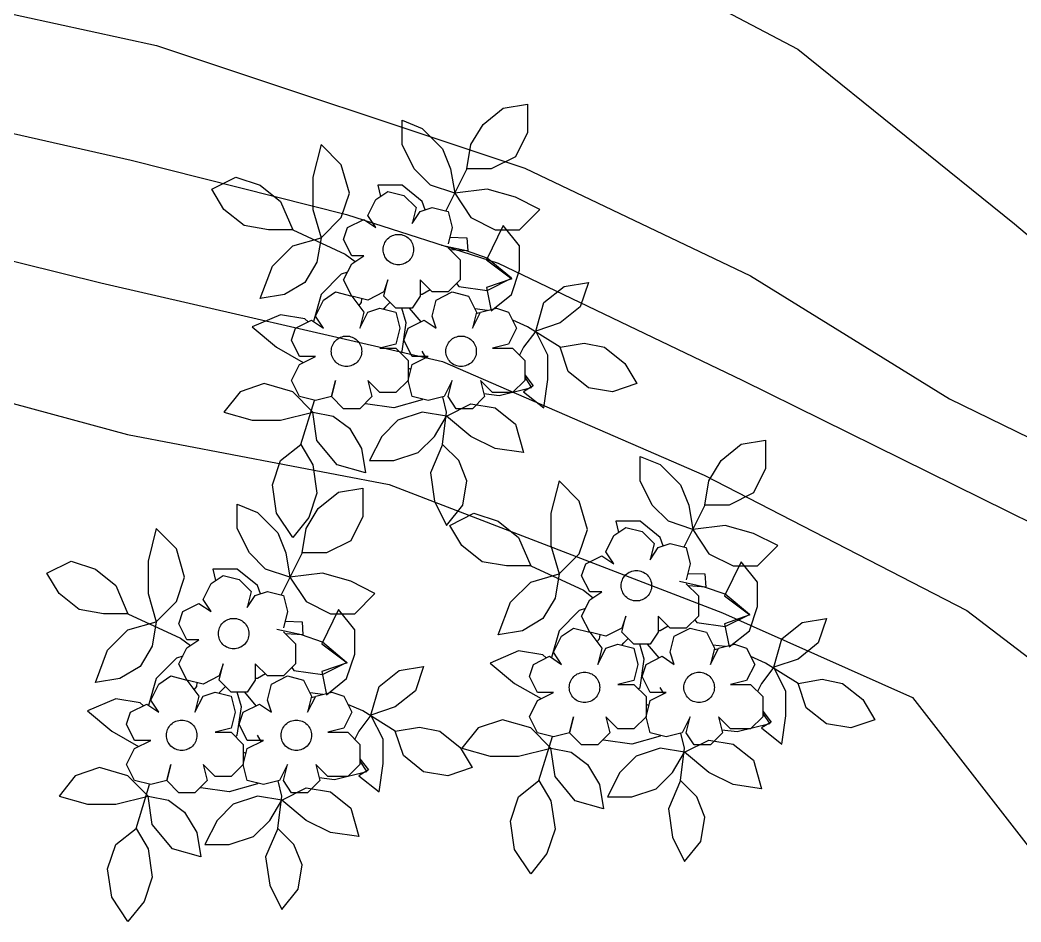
# Model space of a CAD drawing. Header units: millimetres. Extents: x 1101 to 4203, y 1053 to 1744.
# Drawn here: x 1551.06 to 1559.71, y 1539.25 to 1547.04 of the extents above; entities that cross this region are included whole.
import ezdxf

# ---------------------------------------------------------------- set-up
doc = ezdxf.new("R2010")
doc.units = ezdxf.units.MM
doc.layers.add('01_Fina', color=7, linetype='Continuous')
doc.layers.add('NEW_PLANTS', color=7, linetype='Continuous')

# ---------------------------------------------------------------- blocks, each defined once
blk = doc.blocks.new('shrubs')
at = {"layer": 'NEW_PLANTS', "color": 70, "linetype": 'Continuous'}
for points in [[(4520.961, 914.628), (4520.961, 913.084), (4520.3, 911.761), (4518.976, 911.099), (4517.653, 911.099), (4517.874, 912.423), (4518.535, 913.525), (4519.638, 914.408)], [(4514.124, 913.746), (4515.227, 913.305), (4516.33, 912.202), (4516.771, 911.099), (4516.991, 909.775), (4515.668, 910.217), (4514.786, 911.099), (4514.124, 912.423)], [(4509.713, 912.423), (4509.272, 910.658), (4509.272, 908.893), (4509.713, 907.349), (4510.816, 908.452), (4511.257, 909.775), (4510.816, 911.32)], [(4503.758, 909.996), (4505.081, 910.658), (4506.405, 910.217), (4507.508, 909.334), (4508.169, 907.79), (4506.846, 907.79), (4505.523, 908.011), (4504.42, 908.893)], [(4521.623, 908.893), (4520.3, 909.555), (4518.756, 909.996), (4516.991, 909.775), (4517.874, 908.452), (4519.197, 907.79), (4520.52, 907.79)], [(4518.976, 903.378), (4520.079, 904.261), (4520.52, 905.584), (4520.52, 906.908), (4519.638, 908.011), (4518.73, 906.151), (4520.103, 905.12), (4518.73, 904.64)], [(4506.405, 904.04), (4507.066, 905.805), (4508.169, 906.908), (4509.713, 907.349), (4509.493, 906.025), (4508.831, 904.922), (4507.728, 904.261)], [(4524.27, 904.922), (4523.828, 903.599), (4522.726, 902.716), (4521.402, 902.275), (4521.844, 903.819), (4522.946, 904.702)], [(4526.916, 899.408), (4525.593, 898.966), (4524.27, 899.187), (4523.167, 900.069), (4522.726, 901.393), (4524.049, 901.613), (4525.152, 901.393), (4526.255, 900.511)], [(4504.42, 897.863), (4505.964, 897.422), (4507.508, 897.422), (4509.272, 897.863), (4508.169, 898.966), (4506.625, 899.408), (4505.302, 898.966)], [(4520.741, 895.658), (4519.197, 895.878), (4517.874, 896.54), (4516.55, 897.643), (4517.874, 898.305), (4519.197, 898.084), (4520.3, 897.202)], [(4512.139, 894.555), (4510.595, 894.996), (4509.493, 896.319), (4509.272, 897.863), (4510.375, 897.643), (4511.257, 896.981), (4511.919, 895.878)], [(4512.36, 895.216), (4513.683, 895.216), (4515.006, 895.658), (4515.889, 896.54), (4516.55, 897.643), (4515.227, 897.863), (4513.904, 897.422), (4513.021, 896.54)], [(4508.169, 891.025), (4507.287, 892.349), (4507.066, 893.893), (4507.508, 895.216), (4508.61, 896.099), (4509.272, 894.996), (4509.493, 893.452), (4509.051, 892.128)], [(4516.55, 891.687), (4517.432, 892.79), (4517.653, 894.113), (4517.212, 895.216), (4516.33, 896.099), (4515.668, 894.555), (4515.889, 893.01)]]:
    blk.add_lwpolyline(points, close=True, dxfattribs=at)
for points in [[(4517.653, 911.099), (4516.511, 908.814)], [(4515.381, 908.873), (4515.227, 909.334), (4514.124, 910.217), (4512.801, 910.217), (4512.944, 909.604)], [(4508.169, 907.79), (4511.036, 906.467), (4511.568, 906.057)], [(4512.607, 908.04), (4512.578, 907.985)], [(4516.727, 907.377), (4517.653, 907.349), (4517.699, 906.632), (4516.755, 906.695)], [(4517.098, 904.858), (4517.212, 904.702), (4518.756, 904.481), (4520.079, 905.143), (4518.756, 906.246), (4517.63, 906.632), (4516.28, 906.939)], [(4511.154, 905.476), (4510.816, 905.364), (4509.713, 904.261), (4509.295, 902.797)], [(4513.255, 904.76), (4513.276, 904.744)], [(4515.653, 904.511), (4515.227, 904.261), (4515.107, 904.261)], [(4511.779, 903.651), (4511.919, 903.819), (4511.943, 904.04)], [(4513.479, 903.836), (4513.116, 903.473)], [(4509.02, 902.78), (4508.831, 902.937), (4507.508, 903.158), (4505.964, 902.496), (4507.287, 901.393), (4508.744, 900.56)], [(4513.126, 903.47), (4513.242, 903.599)], [(4514.03, 901.094), (4514.124, 901.172), (4514.345, 902.716), (4514.114, 903.523)], [(4514.518, 903.523), (4515.142, 902.774)], [(4518.778, 903.4), (4518.087, 903.477)], [(4518.369, 903.257), (4518.151, 903.213)], [(4522.726, 901.393), (4520.961, 902.496), (4520.15, 902.856)], [(4520.803, 899.883), (4521.271, 899.281), (4520.741, 898.966), (4521.844, 898.084), (4522.064, 899.628), (4522.064, 900.952), (4521.402, 902.275), (4520.741, 901.393), (4520.524, 900.953)], [(4515.421, 900.832), (4515.227, 901.172)], [(4514.449, 900.251), (4514.603, 900.193)], [(4516.798, 899.333), (4516.747, 899.355)], [(4520.803, 899.755), (4521.182, 899.187), (4519.417, 898.746), (4518.575, 898.851)], [(4508.61, 896.099), (4509.349, 898.499)], [(4515.252, 898.556), (4515.227, 898.525), (4513.683, 898.084), (4512.139, 898.305), (4512.11, 898.334)], [(4516.33, 896.099), (4516.55, 897.863), (4516.345, 898.683)]]:
    blk.add_lwpolyline(points, dxfattribs=at)
at = {"layer": 'NEW_PLANTS', "color": 30, "linetype": 'Continuous', "true_color": 0xf26722}
blk.add_lwpolyline([(4516.64, 906.81), (4517.298, 906.153), (4517.298, 905.057), (4516.64, 904.4), (4515.764, 904.4), (4515.107, 905.057), (4515.107, 904.18), (4514.669, 903.523), (4513.792, 903.523), (4513.135, 904.18), (4513.354, 905.057), (4513.135, 904.4), (4512.259, 903.961), (4511.382, 904.18), (4510.944, 905.057), (4511.382, 905.933), (4512.039, 906.372), (4511.382, 906.372), (4510.944, 907.248), (4511.163, 907.906), (4512.039, 908.344), (4512.697, 907.906), (4512.259, 908.563), (4512.697, 909.439), (4513.354, 909.878), (4514.23, 909.659), (4514.888, 909.001), (4514.669, 908.125), (4515.107, 908.782), (4515.764, 909.001), (4516.64, 908.782), (4516.859, 907.906), (4516.64, 907.029)], dxfattribs=at)
for points in [[(4513.097, 906.708, -0.098476), (4513.16, 907.025, -0.098485), (4513.339, 907.294, -0.098498), (4513.608, 907.474, -0.098507), (4513.925, 907.537, -0.098507), (4514.242, 907.474, -0.098498), (4514.511, 907.294, -0.098485), (4514.691, 907.025, -0.098476), (4514.754, 906.708, -0.098476), (4514.691, 906.391, -0.098485), (4514.511, 906.122, -0.098498), (4514.242, 905.942, -0.098507), (4513.925, 905.879, -0.098507), (4513.608, 905.942, -0.098498), (4513.339, 906.122, -0.098485), (4513.16, 906.391, -0.098476)], [(4510.27, 901.172, -0.098476), (4510.333, 901.489, -0.098485), (4510.513, 901.758, -0.098498), (4510.782, 901.938, -0.098507), (4511.099, 902.001, -0.098507), (4511.416, 901.938, -0.098498), (4511.685, 901.758, -0.098485), (4511.864, 901.489, -0.098476), (4511.927, 901.172, -0.098476), (4511.864, 900.855, -0.098485), (4511.685, 900.586, -0.098498), (4511.416, 900.407, -0.098507), (4511.099, 900.344, -0.098507), (4510.782, 900.407, -0.098498), (4510.513, 900.586, -0.098485), (4510.333, 900.855, -0.098476)], [(4516.512, 901.172, -0.098476), (4516.575, 901.489, -0.098485), (4516.754, 901.758, -0.098498), (4517.023, 901.938, -0.098507), (4517.34, 902.001, -0.098507), (4517.657, 901.938, -0.098498), (4517.926, 901.758, -0.098485), (4518.106, 901.489, -0.098476), (4518.169, 901.172, -0.098476), (4518.106, 900.855, -0.098485), (4517.926, 900.586, -0.098498), (4517.657, 900.407, -0.098507), (4517.34, 900.344, -0.098507), (4517.023, 900.407, -0.098498), (4516.754, 900.586, -0.098485), (4516.575, 900.855, -0.098476)]]:
    blk.add_lwpolyline(points, format="xyb", close=True, dxfattribs=at)
for points in [[(4509.41, 900.894), (4508.534, 900.894), (4508.096, 901.77), (4508.315, 902.427), (4509.191, 902.866), (4509.849, 902.427), (4509.41, 903.085), (4509.849, 903.961), (4510.506, 904.4), (4511.382, 904.18), (4512.039, 903.304), (4511.82, 902.427), (4512.259, 903.304), (4512.916, 903.523), (4513.792, 903.304), (4514.011, 902.427), (4513.792, 901.551), (4512.916, 901.332), (4513.792, 901.332), (4514.449, 900.674), (4514.449, 899.579), (4513.792, 898.921), (4512.916, 898.921), (4512.259, 899.579), (4512.478, 898.702), (4511.82, 898.045), (4510.944, 898.045), (4510.287, 898.702), (4510.506, 899.579), (4510.287, 898.702), (4509.41, 898.483), (4508.534, 898.702), (4508.096, 899.579), (4508.534, 900.455)], [(4515.545, 900.894), (4514.669, 900.894), (4514.23, 901.77), (4514.449, 902.427), (4515.326, 902.866), (4515.983, 902.427), (4515.764, 903.085), (4515.983, 903.961), (4516.859, 904.4), (4517.736, 904.18), (4518.174, 903.304), (4517.955, 902.427), (4518.393, 903.304), (4519.269, 903.523), (4519.927, 903.304), (4520.365, 902.427), (4519.927, 901.551), (4519.05, 901.332), (4520.146, 901.332), (4520.803, 900.674), (4520.803, 899.579), (4520.146, 898.921), (4519.05, 898.921), (4518.393, 899.579), (4518.612, 898.702), (4517.955, 898.045), (4517.078, 898.045), (4516.64, 898.702), (4516.859, 899.579), (4516.421, 898.702), (4515.545, 898.483), (4514.669, 898.702), (4514.449, 899.579), (4514.669, 900.455)]]:
    blk.add_lwpolyline(points, close=True, dxfattribs=at)
blk = doc.blocks.new('Borde del rio puyo')
at = {"xscale": 0.1586335689872081, "yscale": 0.1586335689872081, "zscale": 0.1586335689872081}
for p in [(838.2708, 1401.2271), (840.3268, 1398.3237), (836.8476, 1397.9104)]:
    blk.add_blockref('shrubs', p, dxfattribs=at)

msp = doc.modelspace()

# ---------------------------------------------------------------- linework, layer by layer
msp.add_spline([(1206.5503, 1742.4115), (1198.0362, 1713.2454), (1191.7119, 1699.4579), (1188.1153, 1692.6555), (1185.8035, 1676.355), (1188.2037, 1664.121), (1192.3698, 1645.3954), (1198.9569, 1631.5786), (1205.9186, 1617.9233), (1212.006, 1606.1156), (1219.7978, 1593.7415), (1226.0266, 1584.5563), (1235.4119, 1573.9158), (1239.3812, 1569.0438), (1262.4559, 1553.7528), (1273.8171, 1547.9432), (1292.2788, 1545.8638), (1304.6291, 1545.0318), (1323.8599, 1547.2408), (1343.7684, 1554.2437), (1348.1774, 1560.24), (1355.0992, 1558.4777), (1361.05, 1563.5276), (1368.8106, 1564.7437), (1375.8103, 1569.684), (1387.223, 1575.3083), (1397.8753, 1585.5801), (1409.7173, 1597.182), (1418.4099, 1615.5818), (1419.8552, 1625.0772), (1420.3743, 1641.9972), (1422.2281, 1651.7009), (1429.1729, 1651.4466), (1435.2598, 1654.7094), (1443.3615, 1656.5898), (1455.3, 1651.1824), (1462.2703, 1643.1824), (1465.9266, 1633.2204), (1474.1943, 1620.717), (1478.6515, 1616.6683), (1481.0516, 1602.6577), (1484.1315, 1591.3145), (1484.8906, 1574.3323), (1484.3576, 1564.2094), (1486.4216, 1559.1806), (1489.3938, 1548.0727), (1492.6687, 1543.867), (1495.8857, 1536.9452), (1501.5511, 1533.0657), (1522.8517, 1526.997), (1548.8401, 1524.6516), (1563.3663, 1519.9099), (1597.0148, 1518.9157), (1608.069, 1518.7587), (1621.8736, 1530.8002), (1629.2276, 1540.852), (1637.3278, 1541.7511), (1654.5783, 1528.4147), (1666.4474, 1514.0718), (1678.809, 1502.2832), (1683.2594, 1485.4173), (1688.2578, 1473.2477), (1696.0932, 1461.9994), (1707.1284, 1455.1418), (1716.5787, 1451.3207), (1728.0907, 1440.4496), (1739.1186, 1428.4923), (1751.9983, 1419.8853), (1768.1383, 1407.7162), (1779.7506, 1403.8918), (1792.3021, 1394.7422), (1800.3273, 1389.8722), (1811.7513, 1382.9479), (1818.4724, 1377.6351), (1820.1683, 1369.0146), (1828.2118, 1360.8478), (1834.333, 1353.3106), (1847.2705, 1343.5382), (1858.5982, 1336.7892), (1868.4196, 1330.8009), (1878.3987, 1329.6308), (1894.1546, 1331.0849)], degree=3)
for points, knots in [([(1423.5837, 1648.9034), (1423.7448, 1648.8992), (1423.958, 1648.883), (1424.4564, 1648.826), (1424.7415, 1648.7857), (1425.5636, 1648.6633), (1426.1434, 1648.5705), (1427.4084, 1648.4286), (1428.0948, 1648.3776), (1429.0858, 1648.422), (1429.3395, 1648.4428), (1429.8528, 1648.5098), (1430.1036, 1648.5547), (1430.8348, 1648.7182), (1431.2936, 1648.8655), (1432.5654, 1649.3696), (1433.2887, 1649.7865), (1434.5708, 1650.6103), (1435.1332, 1651.0196), (1435.9092, 1651.5615), (1436.1588, 1651.732), (1436.677, 1652.066), (1436.935, 1652.2185), (1437.48, 1652.5066), (1437.7601, 1652.6387), (1438.619, 1652.9987), (1439.2169, 1653.1898), (1440.547, 1653.4958), (1441.2842, 1653.591), (1442.9535, 1653.6468), (1443.8718, 1653.5626), (1445.7224, 1653.1764), (1446.6527, 1652.8751), (1448.5124, 1652.0826), (1449.4411, 1651.5914), (1451.3684, 1650.4019), (1452.3639, 1649.6875), (1454.3962, 1648.0658), (1455.3985, 1647.1701), (1457.2026, 1645.3036), (1458.0059, 1644.3316), (1458.9586, 1642.9215), (1459.2102, 1642.5152), (1459.6384, 1641.7525), (1459.8204, 1641.3975), (1460.1707, 1640.6546), (1460.3375, 1640.2698), (1460.8194, 1639.0778), (1461.1154, 1638.233), (1461.7113, 1636.4224), (1462.0106, 1635.453), (1462.5424, 1633.8113), (1462.7612, 1633.1552), (1463.2115, 1631.9015), (1463.4383, 1631.3092), (1463.919, 1630.1378), (1464.1736, 1629.5563), (1464.982, 1627.8285), (1465.5808, 1626.6985), (1467.5768, 1623.4054), (1469.1747, 1621.3375), (1471.4394, 1619.152), (1471.8059, 1618.8166), (1472.6872, 1618.0534), (1473.1849, 1617.6547), (1474.1129, 1616.9103), (1474.545, 1616.5627), (1475.3049, 1615.9043), (1475.6317, 1615.5937), (1476.0296, 1615.1537), (1476.148, 1615.0092), (1476.3523, 1614.7308), (1476.4472, 1614.5847), (1476.7146, 1614.1196), (1476.8701, 1613.7729), (1477.1398, 1612.9903), (1477.2534, 1612.5548), (1477.5299, 1611.1336), (1477.6282, 1610.0291), (1477.7481, 1607.6235), (1477.7714, 1606.3241), (1477.8773, 1604.3247), (1477.9231, 1603.6642), (1478.0435, 1602.5008), (1478.1089, 1601.999), (1478.2651, 1601.0219), (1478.3554, 1600.5429), (1478.6542, 1599.1329), (1478.8905, 1598.2291), (1479.6062, 1595.7458), (1480.1208, 1594.239), (1480.7654, 1592.1858), (1480.9465, 1591.5863), (1481.2515, 1590.4853), (1481.3795, 1589.9803), (1481.6137, 1588.9563), (1481.7193, 1588.4407), (1482.002, 1586.8835), (1482.1449, 1585.8316), (1482.4399, 1582.6406), (1482.4581, 1580.4658), (1482.2453, 1577.409), (1482.1604, 1576.5527), (1481.983, 1575.1673), (1481.9062, 1574.6448), (1481.733, 1573.5643), (1481.638, 1573.009), (1481.3561, 1571.314), (1481.1687, 1570.1354), (1480.9797, 1567.8738), (1480.9529, 1566.8044), (1481.0961, 1565.2428), (1481.1607, 1564.7784), (1481.3071, 1564.0374), (1481.3706, 1563.763), (1481.5389, 1563.1389), (1481.6473, 1562.8008), (1481.8768, 1562.158), (1481.9984, 1561.851), (1482.3689, 1560.9671), (1482.6228, 1560.4267), (1483.0865, 1559.4197), (1483.2964, 1558.9534), (1483.5549, 1558.2931), (1483.6311, 1558.0798), (1483.7762, 1557.6268), (1483.8439, 1557.3912), (1484.0345, 1556.6592), (1484.1449, 1556.137), (1484.4157, 1554.6775), (1484.5606, 1553.6926), (1484.9282, 1551.6239), (1485.1505, 1550.5383), (1485.6505, 1548.9831), (1485.8155, 1548.5346), (1486.214, 1547.6159), (1486.4506, 1547.1456), (1486.8551, 1546.4691), (1486.9918, 1546.2575), (1487.2657, 1545.8592), (1487.4044, 1545.6696), (1487.8198, 1545.1248), (1488.0957, 1544.7937), (1488.7863, 1543.9835), (1489.1797, 1543.5396), (1489.6501, 1542.9536), (1489.782, 1542.7807), (1489.9737, 1542.5101), (1490.0424, 1542.4077), (1490.186, 1542.1801), (1490.2635, 1542.0459), (1490.4195, 1541.7538), (1490.4967, 1541.5977), (1490.7268, 1541.1011), (1490.8777, 1540.7319), (1491.2638, 1539.7277), (1491.5013, 1539.0536), (1492.0736, 1537.617), (1492.4086, 1536.8517), (1493.0174, 1535.8232), (1493.1806, 1535.5693), (1493.5267, 1535.0836), (1493.7063, 1534.8539), (1494.0752, 1534.421), (1494.2662, 1534.2152), (1494.8538, 1533.627), (1495.2647, 1533.2741), (1496.641, 1532.2198), (1497.642, 1531.646), (1499.1803, 1530.8603), (1499.7337, 1530.5994), (1501.5618, 1529.7591), (1502.8528, 1529.204), (1505.4448, 1528.1688), (1506.7441, 1527.6893), (1510.6565, 1526.3675), (1513.2841, 1525.6419), (1517.7725, 1524.6875), (1519.6175, 1524.3743), (1522.5752, 1524.0001), (1523.6767, 1523.8898), (1525.8675, 1523.7135), (1526.9594, 1523.6466), (1530.2198, 1523.4818), (1532.373, 1523.4195), (1537.5399, 1523.215), (1540.5165, 1523.0486), (1544.5577, 1522.4919), (1545.7171, 1522.2912), (1547.6084, 1521.8751), (1548.3474, 1521.6876), (1549.8443, 1521.2595), (1550.5992, 1521.021), (1552.8862, 1520.2552), (1554.4399, 1519.677), (1557.6253, 1518.5249), (1559.2573, 1517.9507), (1561.5444, 1517.2831), (1562.1514, 1517.1184), (1563.3774, 1516.8185), (1563.9908, 1516.6844), (1565.8307, 1516.3253), (1567.0572, 1516.1435), (1570.7301, 1515.735), (1573.1699, 1515.645), (1576.6996, 1515.6463), (1577.8012, 1515.6656), (1578.8997, 1515.6958)], [444.728922, 444.728922, 444.728922, 444.728922, 445.632492, 445.632492, 446.536061, 446.536061, 448.019361, 448.019361, 449.502661, 449.502661, 449.991482, 449.991482, 450.480304, 450.480304, 451.457946, 451.457946, 453.385639, 453.385639, 455.313332, 455.313332, 456.302638, 456.302638, 457.473735, 457.473735, 458.644832, 458.644832, 460.987027, 460.987027, 463.741806, 463.741806, 467.255494, 467.255494, 470.769181, 470.769181, 474.282869, 474.282869, 478.161965, 478.161965, 482.453661, 482.453661, 486.745357, 486.745357, 488.447478, 488.447478, 489.891039, 489.891039, 491.3346, 491.3346, 494.221721, 494.221721, 497.250556, 497.250556, 499.208417, 499.208417, 500.949836, 500.949836, 502.691255, 502.691255, 506.174093, 506.174093, 513.13977, 513.13977, 514.43798, 514.43798, 516.171103, 516.171103, 517.904227, 517.904227, 519.63735, 519.63735, 520.55138, 520.55138, 521.46541, 521.46541, 523.29347, 523.29347, 525.12153, 525.12153, 528.746231, 528.746231, 532.370932, 532.370932, 534.110142, 534.110142, 535.393385, 535.393385, 536.676627, 536.676627, 539.243113, 539.243113, 543.976512, 543.976512, 545.982365, 545.982365, 547.716269, 547.716269, 549.450173, 549.450173, 552.917981, 552.917981, 559.853597, 559.853597, 562.532932, 562.532932, 564.171508, 564.171508, 565.810084, 565.810084, 569.053543, 569.053543, 571.769165, 571.769165, 572.899614, 572.899614, 573.560539, 573.560539, 574.401195, 574.401195, 575.24185, 575.24185, 576.923161, 576.923161, 578.604473, 578.604473, 579.488236, 579.488236, 580.371999, 580.371999, 582.139525, 582.139525, 585.06058, 585.06058, 587.981635, 587.981635, 589.151064, 589.151064, 590.378019, 590.378019, 590.945227, 590.945227, 591.512434, 591.512434, 592.646849, 592.646849, 594.488584, 594.488584, 595.312624, 595.312624, 595.840508, 595.840508, 596.524171, 596.524171, 597.207834, 597.207834, 598.57516, 598.57516, 600.63941, 600.63941, 602.70366, 602.70366, 603.377389, 603.377389, 604.002567, 604.002567, 604.627745, 604.627745, 605.878101, 605.878101, 608.727152, 608.727152, 610.358177, 610.358177, 614.294247, 614.294247, 618.230317, 618.230317, 626.102457, 626.102457, 631.526718, 631.526718, 634.717998, 634.717998, 637.909278, 637.909278, 644.291837, 644.291837, 653.470717, 653.470717, 657.250671, 657.250671, 659.751079, 659.751079, 662.251488, 662.251488, 667.252304, 667.252304, 672.253121, 672.253121, 674.027449, 674.027449, 675.801777, 675.801777, 679.350434, 679.350434, 686.447746, 686.447746, 689.680275, 689.680275, 689.680275, 689.680275]), ([(1426.2656, 1645.5386), (1426.6692, 1645.4904), (1427.1092, 1645.447), (1427.9327, 1645.404), (1428.2964, 1645.3956), (1428.9666, 1645.4106), (1429.2625, 1645.4262), (1429.8089, 1645.4776), (1430.0569, 1645.5086), (1430.5371, 1645.5849), (1430.7725, 1645.6302), (1431.462, 1645.7844), (1431.8992, 1645.9116), (1433.0841, 1646.3226), (1433.7652, 1646.6437), (1434.962, 1647.2931), (1435.4797, 1647.6217), (1436.3921, 1648.2314), (1436.7874, 1648.5131), (1437.4788, 1648.9996), (1437.7747, 1649.2044), (1438.1274, 1649.4317), (1438.2242, 1649.4917), (1438.4859, 1649.6467), (1438.6657, 1649.743), (1439.0386, 1649.9225), (1439.2311, 1650.0055), (1439.8239, 1650.2323), (1440.2397, 1650.3541), (1441.1075, 1650.5352), (1441.56, 1650.5922), (1442.3684, 1650.6294), (1442.7224, 1650.6233), (1443.4241, 1650.5665), (1443.7811, 1650.5153), (1444.9005, 1650.2863), (1445.6933, 1650.0304), (1447.3418, 1649.3118), (1448.1957, 1648.8492), (1449.6987, 1647.8914), (1450.3445, 1647.4349), (1451.399, 1646.6247), (1451.8129, 1646.2906), (1452.6036, 1645.6205), (1452.9835, 1645.2814), (1454.0712, 1644.2546), (1454.7262, 1643.5573), (1455.7187, 1642.3395), (1456.0943, 1641.8222), (1456.5826, 1641.0556), (1456.7299, 1640.808), (1456.9808, 1640.3545), (1457.0877, 1640.1485), (1457.3013, 1639.7103), (1457.4064, 1639.4811), (1457.7177, 1638.7635), (1457.9196, 1638.2446), (1458.4838, 1636.674), (1458.8398, 1635.5347), (1459.4319, 1633.6755), (1459.6404, 1633.0279), (1460.139, 1631.5636), (1460.4418, 1630.7317), (1461.0986, 1629.0937), (1461.4534, 1628.2798), (1462.6039, 1625.861), (1463.4859, 1624.279), (1464.9487, 1622.0825), (1465.4219, 1621.422), (1466.9234, 1619.4824), (1468.0339, 1618.2449), (1469.5273, 1616.837), (1469.7989, 1616.5899), (1470.2533, 1616.1914), (1470.4335, 1616.0373), (1470.7811, 1615.7455), (1470.9505, 1615.606), (1471.4432, 1615.2047), (1471.7508, 1614.9596), (1472.4994, 1614.3574), (1472.8929, 1614.0323), (1473.4853, 1613.4953), (1473.6813, 1613.2846), (1473.8155, 1613.1177), (1473.8365, 1613.0893), (1473.8832, 1613.0211), (1473.9069, 1612.9836), (1473.9805, 1612.8569), (1474.0328, 1612.7528), (1474.1791, 1612.3974), (1474.2759, 1612.0924), (1474.4466, 1611.3074), (1474.5199, 1610.8292), (1474.6327, 1609.7302), (1474.6726, 1609.1101), (1474.7465, 1607.4903), (1474.7713, 1606.439), (1474.8517, 1604.6769), (1474.8892, 1604.0218), (1474.9789, 1602.9617), (1475.0176, 1602.5726), (1475.1059, 1601.8362), (1475.1535, 1601.4919), (1475.258, 1600.8208), (1475.3153, 1600.4905), (1475.4998, 1599.5155), (1475.6394, 1598.8867), (1476.0886, 1597.0622), (1476.4275, 1595.9283), (1477.0957, 1593.8029), (1477.425, 1592.8111), (1477.8727, 1591.3838), (1478.0179, 1590.9052), (1478.284, 1589.9692), (1478.4029, 1589.5163), (1478.6225, 1588.5918), (1478.7221, 1588.1257), (1478.9904, 1586.7162), (1479.1287, 1585.7616), (1479.423, 1582.8569), (1479.4584, 1580.8656), (1479.2923, 1578.1183), (1479.2294, 1577.3975), (1479.1057, 1576.3089), (1479.0594, 1575.9442), (1478.9679, 1575.2896), (1478.9244, 1575.0015), (1478.8287, 1574.3977), (1478.777, 1574.0852), (1478.6151, 1573.1176), (1478.4979, 1572.4324), (1478.2369, 1570.718), (1478.0977, 1569.6544), (1477.9624, 1567.3616), (1477.9661, 1566.1287), (1478.204, 1564.265), (1478.305, 1563.6959), (1478.5166, 1562.8132), (1478.6022, 1562.5007), (1478.783, 1561.9107), (1478.8783, 1561.6301), (1479.1701, 1560.8287), (1479.3717, 1560.348), (1479.8472, 1559.2676), (1480.1088, 1558.7197), (1480.4299, 1558.0084), (1480.527, 1557.7856), (1480.6562, 1557.4695), (1480.6987, 1557.3606), (1480.7664, 1557.1772), (1480.7932, 1557.1006), (1480.8486, 1556.9334), (1480.8761, 1556.8459), (1480.9575, 1556.5719), (1481.0106, 1556.3738), (1481.1653, 1555.7339), (1481.2622, 1555.2466), (1481.487, 1553.9733), (1481.6129, 1553.1433), (1481.9344, 1551.3158), (1482.1296, 1550.3168), (1482.6635, 1548.4147), (1482.9612, 1547.5398), (1483.5353, 1546.2756), (1483.7204, 1545.9053), (1484.0499, 1545.3133), (1484.181, 1545.0913), (1484.4579, 1544.6509), (1484.5971, 1544.4428), (1485.0112, 1543.8514), (1485.2823, 1543.5009), (1485.9581, 1542.6651), (1486.336, 1542.2365), (1486.9561, 1541.5153), (1487.198, 1541.2232), (1487.4447, 1540.8927), (1487.5079, 1540.8012), (1487.5774, 1540.6929), (1487.5965, 1540.6617), (1487.6416, 1540.5846), (1487.6658, 1540.5415), (1487.7424, 1540.3985), (1487.7991, 1540.2846), (1488.0067, 1539.8336), (1488.1762, 1539.4069), (1488.5661, 1538.3657), (1488.7864, 1537.7519), (1489.3479, 1536.3663), (1489.6893, 1535.5918), (1490.3963, 1534.3502), (1490.6647, 1533.9241), (1491.112, 1533.3065), (1491.2554, 1533.1195), (1491.5453, 1532.7618), (1491.6931, 1532.5891), (1492.143, 1532.089), (1492.4513, 1531.7796), (1493.5186, 1530.7951), (1494.2928, 1530.2245), (1495.8049, 1529.2462), (1496.5448, 1528.8378), (1497.6901, 1528.2527), (1498.1164, 1528.047), (1498.8698, 1527.6936), (1499.198, 1527.5433), (1499.8604, 1527.2439), (1500.1919, 1527.0965), (1501.1871, 1526.6614), (1501.8517, 1526.3807), (1503.8494, 1525.5671), (1505.1864, 1525.0628), (1509.2166, 1523.6669), (1511.9292, 1522.8927), (1516.6568, 1521.8415), (1518.6559, 1521.4861), (1521.7357, 1521.0771), (1522.8061, 1520.961), (1524.9197, 1520.7744), (1525.9666, 1520.7023), (1529.0742, 1520.5255), (1531.1018, 1520.4593), (1535.7182, 1520.2904), (1538.2637, 1520.1815), (1541.918, 1519.8286), (1543.1206, 1519.6772), (1545.2294, 1519.3239), (1546.148, 1519.1375), (1547.3932, 1518.8305), (1547.7401, 1518.7387), (1548.4487, 1518.5398), (1548.8076, 1518.4333), (1549.8983, 1518.0956), (1550.644, 1517.8457), (1553.0141, 1517.0178), (1554.7015, 1516.3797), (1557.5396, 1515.3841), (1558.6271, 1515.0191), (1560.3567, 1514.5014), (1560.9698, 1514.3291), (1562.0795, 1514.0445), (1562.5691, 1513.9283), (1563.5419, 1513.7154), (1564.0275, 1513.6179), (1565.481, 1513.3507), (1566.4458, 1513.206), (1569.3234, 1512.8555), (1571.2191, 1512.7332), (1574.0321, 1512.6527), (1574.9693, 1512.6431), (1575.8997, 1512.6461)], [447.897602, 447.897602, 447.897602, 447.897602, 448.746726, 448.746726, 449.352696, 449.352696, 449.796753, 449.796753, 450.138629, 450.138629, 450.480506, 450.480506, 451.164258, 451.164258, 452.448855, 452.448855, 453.733452, 453.733452, 455.018049, 455.018049, 456.302645, 456.302645, 456.85501, 456.85501, 457.959739, 457.959739, 459.064468, 459.064468, 461.273926, 461.273926, 463.559573, 463.559573, 465.376427, 465.376427, 467.193282, 467.193282, 470.937783, 470.937783, 474.682284, 474.682284, 477.474421, 477.474421, 479.277464, 479.277464, 481.080506, 481.080506, 484.686591, 484.686591, 487.319968, 487.319968, 488.571882, 488.571882, 489.606881, 489.606881, 490.641881, 490.641881, 492.711879, 492.711879, 496.482398, 496.482398, 498.382862, 498.382862, 500.647182, 500.647182, 502.911502, 502.911502, 507.440142, 507.440142, 509.434844, 509.434844, 513.424248, 513.424248, 514.289354, 514.289354, 514.842912, 514.842912, 515.39647, 515.39647, 516.503587, 516.503587, 518.344319, 518.344319, 520.185052, 520.185052, 520.807981, 520.807981, 521.430909, 521.430909, 522.676767, 522.676767, 524.78476, 524.78476, 526.892753, 526.892753, 529.000747, 529.000747, 531.948379, 531.948379, 533.586946, 533.586946, 534.508435, 534.508435, 535.299222, 535.299222, 536.090009, 536.090009, 537.671583, 537.671583, 540.834732, 540.834732, 543.997881, 543.997881, 545.680817, 545.680817, 547.400941, 547.400941, 549.121065, 549.121065, 552.561312, 552.561312, 559.441807, 559.441807, 561.866737, 561.866737, 563.08307, 563.08307, 564.044501, 564.044501, 565.005932, 565.005932, 566.928795, 566.928795, 569.553681, 569.553681, 572.178568, 572.178568, 573.295482, 573.295482, 573.887863, 573.887863, 574.480245, 574.480245, 575.665007, 575.665007, 577.417003, 577.417003, 578.346527, 578.346527, 578.894676, 578.894676, 579.347873, 579.347873, 579.80107, 579.80107, 580.707465, 580.707465, 582.520254, 582.520254, 584.974722, 584.974722, 587.42919, 587.42919, 589.327738, 589.327738, 590.104353, 590.104353, 590.56869, 590.56869, 591.033027, 591.033027, 591.9617, 591.9617, 593.488923, 593.488923, 595.016145, 595.016145, 595.769588, 595.769588, 596.138018, 596.138018, 596.506449, 596.506449, 597.24331, 597.24331, 599.012647, 599.012647, 600.781984, 600.781984, 602.551321, 602.551321, 603.433597, 603.433597, 603.820191, 603.820191, 604.206785, 604.206785, 604.979974, 604.979974, 606.851549, 606.851549, 608.723125, 608.723125, 609.886278, 609.886278, 610.861767, 610.861767, 611.837255, 611.837255, 613.788232, 613.788232, 617.690186, 617.690186, 625.494094, 625.494094, 631.127666, 631.127666, 634.09163, 634.09163, 637.055593, 637.055593, 642.983521, 642.983521, 650.923343, 650.923343, 654.981401, 654.981401, 658.258662, 658.258662, 659.538899, 659.538899, 660.819136, 660.819136, 663.379611, 663.379611, 668.755109, 668.755109, 671.926564, 671.926564, 673.617977, 673.617977, 674.92701, 674.92701, 676.236044, 676.236044, 678.854111, 678.854111, 684.090246, 684.090246, 686.735144, 686.735144, 686.735144, 686.735144])]:
    msp.add_open_spline(points, degree=3, knots=knots)
at = {"layer": '01_Fina', "linetype": 'Continuous'}
for points in [[(1524.3318, 1553.4837), (1532.4118, 1552.1537), (1537.8018, 1550.6937), (1540.5718, 1550.0037), (1542.6118, 1549.4537), (1544.7718, 1549.0437), (1547.3118, 1548.8237), (1550.0318, 1548.6937), (1552.4318, 1548.6637), (1555.1018, 1548.2037), (1557.7818, 1546.7937), (1559.6518, 1545.2837), (1561.7618, 1543.5037), (1562.4718, 1543.0937), (1564.6418, 1542.7537), (1567.1218, 1541.7737), (1569.4518, 1540.6037), (1571.1118, 1540.5137), (1575.3018, 1541.8537), (1577.7618, 1542.3937), (1580.1318, 1542.9037), (1582.2718, 1543.0937)], [(1525.3818, 1552.3237), (1529.3018, 1551.6137), (1531.6718, 1551.2637), (1534.2818, 1550.6537), (1536.1518, 1550.1337), (1538.5218, 1549.2937), (1541.3718, 1548.6837), (1549.9118, 1547.3337), (1552.2418, 1546.8237), (1555.4218, 1545.7637), (1557.3718, 1544.8337), (1559.0918, 1543.7737), (1561.2818, 1542.7037), (1564.3718, 1541.6237), (1566.6918, 1539.9037), (1569.1018, 1539.0037), (1571.9218, 1539.0837), (1574.3518, 1540.2337), (1577.1718, 1540.9337), (1584.8418, 1542.1837)], [(1530.5618, 1547.9137), (1532.4318, 1546.6537), (1534.0518, 1545.7437), (1535.6918, 1545.8037), (1538.7318, 1546.6637), (1541.6718, 1546.4637), (1546.6118, 1545.8237), (1548.9818, 1545.4637), (1551.7618, 1544.7737), (1554.7118, 1544.0937), (1556.9718, 1543.1137), (1559.2418, 1541.9437), (1561.7718, 1540.0137), (1563.2118, 1537.9437), (1564.2718, 1537.4937), (1567.4618, 1537.2837), (1570.4918, 1536.8337), (1572.8618, 1536.8837), (1573.5918, 1537.0837), (1574.2518, 1537.4037), (1575.7318, 1538.2037), (1577.4618, 1539.0037), (1578.9418, 1539.3937), (1583.2918, 1540.0737)], [(1543.9118, 1547.4037), (1548.1818, 1546.7037), (1552.0218, 1545.8337), (1553.8818, 1545.3637), (1555.1918, 1544.9437), (1557.3018, 1543.9337), (1560.0518, 1542.5737), (1561.8318, 1541.6037), (1564.5118, 1540.1237), (1566.5618, 1539.0837), (1568.9218, 1538.0837), (1570.4218, 1537.9037), (1572.2218, 1538.1237), (1573.6618, 1538.7037), (1574.6018, 1539.2837), (1575.7518, 1539.7637), (1577.7218, 1540.2337), (1580.0218, 1540.4437), (1584.9018, 1541.0037)], [(1549.8118, 1544.0537), (1551.9918, 1543.4637), (1554.2518, 1543.0337), (1557.1318, 1541.9237), (1558.7718, 1541.1937), (1560.8018, 1538.5837), (1561.9618, 1536.7937), (1562.4318, 1536.4337), (1563.2818, 1536.2537), (1564.1718, 1536.0937), (1565.4818, 1536.0837), (1571.9418, 1535.5037), (1573.3418, 1535.6737), (1575.9818, 1536.6337), (1579.0918, 1538.3337), (1583.0318, 1539.1837)]]:
    msp.add_lwpolyline(points, dxfattribs=at)

# ---------------------------------------------------------------- block references
msp.add_blockref('Borde del rio puyo', (0, 0))

doc.saveas('drawing.dxf')
